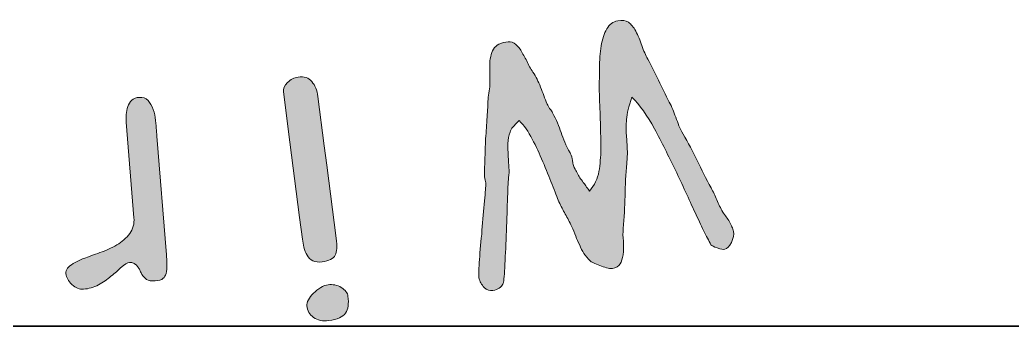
# Model space of a CAD drawing. Header units: inches. Extents: x -1.75 to 1.75, y -1.04 to 1.
# Drawn here: x 0.195 to 0.972, y -1 to -0.76 of the extents above; entities that cross this region are included whole.
import ezdxf

# ---------------------------------------------------------------- set-up
doc = ezdxf.new("R2010")
doc.units = ezdxf.units.IN
doc.header["$MEASUREMENT"] = 0
doc.layers.add('Default', color=7, linetype='Continuous')

# ---------------------------------------------------------------- blocks, each defined once
blk = doc.blocks.new('block 4')
at = {"layer": 'Default', "true_color": 0xffffff}
h = blk.add_hatch(color=7, dxfattribs=at)
h.dxf.hatch_style = 2
edge = h.paths.add_edge_path()
edge.add_spline(control_points=[(0.55484, -0.95017), (0.55524, -0.94364), (0.55587, -0.9362), (0.55672, -0.92788), (0.55739, -0.91982), (0.55806, -0.91204), (0.55872, -0.90455), (0.55939, -0.89705), (0.55979, -0.89193), (0.55993, -0.88919), (0.55998, -0.88827), (0.55985, -0.88705), (0.55955, -0.88553), (0.55955, -0.88553), (0.55903, -0.88291), (0.55903, -0.88291), (0.55895, -0.88021), (0.55899, -0.8764), (0.55915, -0.87151), (0.55932, -0.8666), (0.55949, -0.86119), (0.55968, -0.85527), (0.56013, -0.84951), (0.56053, -0.84382), (0.56089, -0.8382), (0.56125, -0.83258), (0.5615, -0.82783), (0.56164, -0.82395), (0.56165, -0.82168), (0.56189, -0.81949), (0.56237, -0.81735), (0.56286, -0.81522), (0.5631, -0.81302), (0.5631, -0.81075), (0.5632, -0.80665), (0.56316, -0.80219), (0.563, -0.79735), (0.56284, -0.79251), (0.56361, -0.78811), (0.56531, -0.78415), (0.56668, -0.78071), (0.57008, -0.77845), (0.57553, -0.77737), (0.57815, -0.77686), (0.58036, -0.77715), (0.58216, -0.77827), (0.58397, -0.77938), (0.5857, -0.78125), (0.58735, -0.78387), (0.58805, -0.78509), (0.58882, -0.78641), (0.58966, -0.78783), (0.59051, -0.78925), (0.5913, -0.79068), (0.59203, -0.79211), (0.59338, -0.79547), (0.59498, -0.79844), (0.59686, -0.80102), (0.59812, -0.8028), (0.59922, -0.80463), (0.60015, -0.80648), (0.60108, -0.80834), (0.602, -0.81041), (0.60291, -0.81273), (0.60383, -0.81504), (0.60465, -0.81725), (0.60541, -0.81937), (0.60617, -0.82149), (0.60701, -0.8237), (0.60792, -0.82601), (0.60827, -0.82662), (0.60862, -0.82723), (0.60896, -0.82785), (0.60931, -0.82846), (0.60979, -0.82915), (0.61039, -0.82994), (0.6107, -0.83033), (0.61102, -0.83078), (0.61134, -0.83128), (0.61167, -0.83178), (0.61201, -0.83234), (0.61235, -0.83295), (0.61521, -0.83827), (0.61742, -0.84338), (0.61895, -0.84829), (0.62049, -0.8532), (0.62284, -0.85851), (0.62601, -0.86422), (0.62662, -0.86501), (0.62716, -0.8666), (0.62764, -0.869), (0.62785, -0.87009), (0.62807, -0.87118), (0.62828, -0.87227), (0.62854, -0.87358), (0.62889, -0.87476), (0.62932, -0.87581), (0.63006, -0.87724), (0.63078, -0.87863), (0.6315, -0.87996), (0.63222, -0.88129), (0.63293, -0.88257), (0.63362, -0.88379), (0.63449, -0.88475), (0.6354, -0.88593), (0.63636, -0.88732), (0.63731, -0.88872), (0.6389, -0.89101), (0.64111, -0.8942), (0.64518, -0.88954), (0.64767, -0.88441), (0.6486, -0.87878), (0.64953, -0.87317), (0.65006, -0.86728), (0.65021, -0.86114), (0.65009, -0.85482), (0.64993, -0.848), (0.64973, -0.84068), (0.64952, -0.83335), (0.64926, -0.82599), (0.64892, -0.81858), (0.64889, -0.81156), (0.64891, -0.80476), (0.64897, -0.79818), (0.64902, -0.7916), (0.6495, -0.78568), (0.65038, -0.7804), (0.65126, -0.77513), (0.6527, -0.77071), (0.65472, -0.76714), (0.65672, -0.76357), (0.65959, -0.76142), (0.6633, -0.76069), (0.66678, -0.76), (0.66958, -0.76041), (0.67169, -0.76192), (0.67381, -0.76342), (0.67573, -0.76571), (0.67746, -0.76876), (0.67929, -0.77225), (0.68089, -0.77607), (0.68228, -0.78021), (0.68366, -0.78436), (0.6852, -0.78784), (0.6869, -0.79068), (0.68977, -0.796), (0.69257, -0.80156), (0.69529, -0.80737), (0.69803, -0.81316), (0.70085, -0.81884), (0.70376, -0.82438), (0.7048, -0.82621), (0.70569, -0.82813), (0.70643, -0.83014), (0.70716, -0.83215), (0.70797, -0.83419), (0.70883, -0.83629), (0.70974, -0.8386), (0.71058, -0.84081), (0.71133, -0.84293), (0.71209, -0.84505), (0.71315, -0.84721), (0.71449, -0.84944), (0.71853, -0.85612), (0.72222, -0.86303), (0.72556, -0.87019), (0.7289, -0.87734), (0.73252, -0.88449), (0.73643, -0.89165), (0.73817, -0.89471), (0.7397, -0.89785), (0.74102, -0.90111), (0.74234, -0.90436), (0.74388, -0.90751), (0.74561, -0.91056), (0.74657, -0.91196), (0.7475, -0.91325), (0.74841, -0.91443), (0.74933, -0.91561), (0.75016, -0.91691), (0.75089, -0.91836), (0.75163, -0.91979), (0.75228, -0.92108), (0.75284, -0.92221), (0.7534, -0.92335), (0.75382, -0.92457), (0.75408, -0.92588), (0.75455, -0.92828), (0.75398, -0.9311), (0.75236, -0.93437), (0.75075, -0.93764), (0.74906, -0.93945), (0.74731, -0.93979), (0.74601, -0.94005), (0.74402, -0.9397), (0.74133, -0.93876), (0.73865, -0.93782), (0.73701, -0.93695), (0.7364, -0.93617), (0.73467, -0.93312), (0.73275, -0.92942), (0.73065, -0.92508), (0.72854, -0.92074), (0.7263, -0.91602), (0.72394, -0.91094), (0.72157, -0.90586), (0.7191, -0.90046), (0.71648, -0.89475), (0.71389, -0.88903), (0.71124, -0.88338), (0.70855, -0.8778), (0.70317, -0.86663), (0.69769, -0.85582), (0.69211, -0.84537), (0.68653, -0.83493), (0.68066, -0.82669), (0.67448, -0.82066), (0.67202, -0.82771), (0.67062, -0.83348), (0.67025, -0.83797), (0.6699, -0.84246), (0.66987, -0.8466), (0.67017, -0.8504), (0.67046, -0.85419), (0.67069, -0.85788), (0.67083, -0.86148), (0.67098, -0.86506), (0.67085, -0.86872), (0.67044, -0.87242), (0.66964, -0.88096), (0.66918, -0.88949), (0.66905, -0.89802), (0.66892, -0.90653), (0.66846, -0.91507), (0.66766, -0.9236), (0.66735, -0.92661), (0.66737, -0.92989), (0.66774, -0.93344), (0.6681, -0.93699), (0.66806, -0.94052), (0.66762, -0.944), (0.66709, -0.94705), (0.66627, -0.94948), (0.66515, -0.95129), (0.66404, -0.95309), (0.66206, -0.95428), (0.65923, -0.95483), (0.65857, -0.95496), (0.65742, -0.95485), (0.65576, -0.9545), (0.65411, -0.95415), (0.65236, -0.95365), (0.65053, -0.95299), (0.64871, -0.95233), (0.64699, -0.95165), (0.64538, -0.95095), (0.64376, -0.95025), (0.64268, -0.94961), (0.64211, -0.94905), (0.63989, -0.94699), (0.63814, -0.94496), (0.63683, -0.94296), (0.63553, -0.94095), (0.63442, -0.93879), (0.63351, -0.93648), (0.63238, -0.9342), (0.63135, -0.93186), (0.63042, -0.92944), (0.62949, -0.92702), (0.62841, -0.92446), (0.6272, -0.92176), (0.62564, -0.91844), (0.62399, -0.91526), (0.62225, -0.9122), (0.62052, -0.90915), (0.61886, -0.90596), (0.6173, -0.90265), (0.61596, -0.89929), (0.61415, -0.89471), (0.61187, -0.88894), (0.6096, -0.88316), (0.60718, -0.87724), (0.60462, -0.87118), (0.60206, -0.86511), (0.59931, -0.8592), (0.59635, -0.85344), (0.5934, -0.84768), (0.58995, -0.84281), (0.58599, -0.83885), (0.58394, -0.84106), (0.58236, -0.84279), (0.58124, -0.84403), (0.58013, -0.84527), (0.57937, -0.84661), (0.57898, -0.84805), (0.57793, -0.85074), (0.57737, -0.85369), (0.57732, -0.85687), (0.57727, -0.86005), (0.57734, -0.86321), (0.5775, -0.86635), (0.57763, -0.86813), (0.57772, -0.86976), (0.57779, -0.87122), (0.57785, -0.87267), (0.57792, -0.87419), (0.578, -0.87576), (0.57831, -0.87842), (0.57825, -0.88103), (0.57785, -0.88361), (0.57746, -0.88731), (0.57714, -0.89343), (0.5769, -0.90197), (0.57667, -0.91052), (0.57634, -0.91947), (0.57593, -0.92884), (0.57557, -0.93843), (0.5752, -0.94688), (0.57483, -0.9542), (0.57447, -0.96152), (0.57396, -0.96581), (0.5733, -0.96707), (0.57221, -0.96956), (0.56959, -0.97121), (0.56545, -0.97203), (0.56305, -0.9725), (0.5608, -0.9717), (0.55869, -0.96963), (0.55657, -0.96755), (0.55522, -0.96499), (0.55461, -0.96194), (0.55436, -0.96063), (0.55443, -0.95671), (0.55484, -0.95017)], knot_values=[0, 0, 0, 0, 1, 1, 1, 2, 2, 2, 3, 3, 3, 4, 4, 4, 5, 5, 5, 6, 6, 6, 7, 7, 7, 8, 8, 8, 9, 9, 9, 10, 10, 10, 11, 11, 11, 12, 12, 12, 13, 13, 13, 14, 14, 14, 15, 15, 15, 16, 16, 16, 17, 17, 17, 18, 18, 18, 19, 19, 19, 20, 20, 20, 21, 21, 21, 22, 22, 22, 23, 23, 23, 24, 24, 24, 25, 25, 25, 26, 26, 26, 27, 27, 27, 28, 28, 28, 29, 29, 29, 30, 30, 30, 31, 31, 31, 32, 32, 32, 33, 33, 33, 34, 34, 34, 35, 35, 35, 36, 36, 36, 37, 37, 37, 38, 38, 38, 39, 39, 39, 40, 40, 40, 41, 41, 41, 42, 42, 42, 43, 43, 43, 44, 44, 44, 45, 45, 45, 46, 46, 46, 47, 47, 47, 48, 48, 48, 49, 49, 49, 50, 50, 50, 51, 51, 51, 52, 52, 52, 53, 53, 53, 54, 54, 54, 55, 55, 55, 56, 56, 56, 57, 57, 57, 58, 58, 58, 59, 59, 59, 60, 60, 60, 61, 61, 61, 62, 62, 62, 63, 63, 63, 64, 64, 64, 65, 65, 65, 66, 66, 66, 67, 67, 67, 68, 68, 68, 69, 69, 69, 70, 70, 70, 71, 71, 71, 72, 72, 72, 73, 73, 73, 74, 74, 74, 75, 75, 75, 76, 76, 76, 77, 77, 77, 78, 78, 78, 79, 79, 79, 80, 80, 80, 81, 81, 81, 82, 82, 82, 83, 83, 83, 84, 84, 84, 85, 85, 85, 86, 86, 86, 87, 87, 87, 88, 88, 88, 89, 89, 89, 90, 90, 90, 91, 91, 91, 92, 92, 92, 93, 93, 93, 94, 94, 94, 95, 95, 95, 96, 96, 96, 97, 97, 97, 98, 98, 98, 99, 99, 99, 100, 100, 100, 101, 101, 101, 102, 102, 102, 103, 103, 103, 104, 104, 104, 105, 105, 105, 106, 106, 106, 107, 107, 107, 108, 108, 108, 109, 109, 109, 110, 110, 110, 111, 111, 111, 111], degree=3, periodic=1)
h = blk.add_hatch(color=7, dxfattribs=at)
h.dxf.hatch_style = 2
edge = h.paths.add_edge_path()
edge.add_spline(control_points=[(0.40457, -0.80913), (0.40706, -0.80667), (0.40984, -0.80526), (0.41293, -0.80486), (0.41756, -0.80426), (0.42113, -0.80542), (0.42363, -0.80834), (0.42615, -0.81127), (0.42771, -0.81515), (0.42834, -0.82001), (0.42834, -0.82001), (0.43334, -0.85868), (0.43334, -0.85868), (0.43334, -0.85868), (0.43531, -0.87389), (0.43531, -0.87389), (0.43531, -0.87389), (0.44272, -0.93108), (0.44272, -0.93108), (0.44352, -0.93724), (0.44325, -0.9417), (0.44193, -0.94446), (0.4406, -0.9472), (0.43719, -0.94893), (0.43167, -0.94965), (0.42881, -0.95002), (0.42642, -0.94971), (0.4245, -0.94873), (0.42258, -0.94775), (0.42105, -0.94632), (0.41991, -0.94445), (0.41878, -0.94258), (0.41795, -0.9405), (0.41743, -0.93822), (0.4169, -0.93593), (0.41652, -0.9338), (0.41626, -0.93182), (0.41626, -0.93182), (0.41408, -0.91496), (0.41408, -0.91496), (0.41408, -0.91496), (0.40509, -0.84553), (0.40509, -0.84553), (0.40509, -0.84553), (0.40428, -0.83925), (0.40428, -0.83925), (0.40428, -0.83925), (0.40132, -0.81645), (0.40132, -0.81645), (0.40101, -0.81402), (0.40209, -0.81158), (0.40457, -0.80913)], knot_values=[0, 0, 0, 0, 1, 1, 1, 2, 2, 2, 3, 3, 3, 4, 4, 4, 5, 5, 5, 6, 6, 6, 7, 7, 7, 8, 8, 8, 9, 9, 9, 10, 10, 10, 11, 11, 11, 12, 12, 12, 13, 13, 13, 14, 14, 14, 15, 15, 15, 16, 16, 16, 17, 17, 17, 17], degree=3, periodic=1)
edge = h.paths.add_edge_path()
edge.add_spline(control_points=[(0.42091, -0.97944), (0.42192, -0.97763), (0.42326, -0.97589), (0.42494, -0.97422), (0.42663, -0.97254), (0.42851, -0.97106), (0.43059, -0.96979), (0.43266, -0.96851), (0.43458, -0.96776), (0.43635, -0.96753), (0.44009, -0.96705), (0.44355, -0.96777), (0.44671, -0.96972), (0.44988, -0.97166), (0.45163, -0.97396), (0.45197, -0.9766), (0.45271, -0.98233), (0.45205, -0.98673), (0.44999, -0.9898), (0.44792, -0.99287), (0.44358, -0.99483), (0.43696, -0.99569), (0.43212, -0.99631), (0.42815, -0.99548), (0.42504, -0.99319), (0.42195, -0.99091), (0.42016, -0.98789), (0.41967, -0.98414), (0.4195, -0.98282), (0.41992, -0.98126), (0.42091, -0.97944)], knot_values=[0, 0, 0, 0, 1, 1, 1, 2, 2, 2, 3, 3, 3, 4, 4, 4, 5, 5, 5, 6, 6, 6, 7, 7, 7, 8, 8, 8, 9, 9, 9, 10, 10, 10, 10], degree=3, periodic=1)
h = blk.add_hatch(color=7, dxfattribs=at)
h.dxf.hatch_style = 2
edge = h.paths.add_edge_path()
edge.add_spline(control_points=[(0.23667, -0.95095), (0.23794, -0.95018), (0.23928, -0.94946), (0.24068, -0.94879), (0.24207, -0.94812), (0.24352, -0.9475), (0.24504, -0.94693), (0.24872, -0.94552), (0.25288, -0.94401), (0.25755, -0.94241), (0.26221, -0.94081), (0.26662, -0.93878), (0.27077, -0.93633), (0.27492, -0.93387), (0.27831, -0.93092), (0.28092, -0.92748), (0.28354, -0.92404), (0.28465, -0.91988), (0.28427, -0.91501), (0.28427, -0.91501), (0.27824, -0.84025), (0.27824, -0.84025), (0.27808, -0.83826), (0.27808, -0.8362), (0.27824, -0.83407), (0.2784, -0.83193), (0.2788, -0.8299), (0.27942, -0.82795), (0.28004, -0.826), (0.28108, -0.82435), (0.28253, -0.82302), (0.28398, -0.82168), (0.28593, -0.8209), (0.28836, -0.82071), (0.29125, -0.82048), (0.29355, -0.8213), (0.29525, -0.82316), (0.29696, -0.82503), (0.29833, -0.82737), (0.29933, -0.83019), (0.30034, -0.833), (0.30096, -0.83586), (0.30119, -0.83874), (0.30144, -0.84184), (0.30164, -0.84438), (0.30181, -0.84637), (0.30181, -0.84637), (0.30218, -0.85103), (0.30218, -0.85103), (0.30218, -0.85103), (0.30968, -0.94406), (0.30968, -0.94406), (0.30986, -0.94627), (0.31, -0.94872), (0.31011, -0.95138), (0.31021, -0.95405), (0.31002, -0.95652), (0.30953, -0.95879), (0.30899, -0.96039), (0.30815, -0.96168), (0.307, -0.96267), (0.30586, -0.96365), (0.30385, -0.96426), (0.30096, -0.96449), (0.29787, -0.96474), (0.2956, -0.96437), (0.29418, -0.96337), (0.29277, -0.96236), (0.29155, -0.96113), (0.29054, -0.95965), (0.29001, -0.95857), (0.28954, -0.95761), (0.28914, -0.95675), (0.28873, -0.95589), (0.28828, -0.95504), (0.28776, -0.95419), (0.28574, -0.95123), (0.28339, -0.94986), (0.28074, -0.95007), (0.27941, -0.95018), (0.27707, -0.95159), (0.27372, -0.95432), (0.27269, -0.95529), (0.2716, -0.95633), (0.27046, -0.95742), (0.26933, -0.95852), (0.26792, -0.95969), (0.26623, -0.96094), (0.26331, -0.9634), (0.26004, -0.96562), (0.2564, -0.96758), (0.25277, -0.96955), (0.24885, -0.9707), (0.24464, -0.97104), (0.24154, -0.97129), (0.23855, -0.97008), (0.23565, -0.96742), (0.23276, -0.96476), (0.23119, -0.96187), (0.23094, -0.95877), (0.23071, -0.95589), (0.23262, -0.95328), (0.23667, -0.95095)], knot_values=[0, 0, 0, 0, 1, 1, 1, 2, 2, 2, 3, 3, 3, 4, 4, 4, 5, 5, 5, 6, 6, 6, 7, 7, 7, 8, 8, 8, 9, 9, 9, 10, 10, 10, 11, 11, 11, 12, 12, 12, 13, 13, 13, 14, 14, 14, 15, 15, 15, 16, 16, 16, 17, 17, 17, 18, 18, 18, 19, 19, 19, 20, 20, 20, 21, 21, 21, 22, 22, 22, 23, 23, 23, 24, 24, 24, 25, 25, 25, 26, 26, 26, 27, 27, 27, 28, 28, 28, 29, 29, 29, 30, 30, 30, 31, 31, 31, 32, 32, 32, 33, 33, 33, 34, 34, 34, 34], degree=3, periodic=1)
at = {"layer": 'Default', "lineweight": 0}
for points, knots in [([(0.55484, -0.95017), (0.55524, -0.94364), (0.55587, -0.9362), (0.55672, -0.92788), (0.55739, -0.91982), (0.55806, -0.91204), (0.55872, -0.90455), (0.55939, -0.89705), (0.55979, -0.89193), (0.55993, -0.88919), (0.55998, -0.88827), (0.55985, -0.88705), (0.55955, -0.88553), (0.55955, -0.88553), (0.55903, -0.88291), (0.55903, -0.88291), (0.55895, -0.88021), (0.55899, -0.8764), (0.55915, -0.87151), (0.55932, -0.8666), (0.55949, -0.86119), (0.55968, -0.85527), (0.56013, -0.84951), (0.56053, -0.84382), (0.56089, -0.8382), (0.56125, -0.83258), (0.5615, -0.82783), (0.56164, -0.82395), (0.56165, -0.82168), (0.56189, -0.81949), (0.56237, -0.81735), (0.56286, -0.81522), (0.5631, -0.81302), (0.5631, -0.81075), (0.5632, -0.80665), (0.56316, -0.80219), (0.563, -0.79735), (0.56284, -0.79251), (0.56361, -0.78811), (0.56531, -0.78415), (0.56668, -0.78071), (0.57008, -0.77845), (0.57553, -0.77737), (0.57815, -0.77686), (0.58036, -0.77715), (0.58216, -0.77827), (0.58397, -0.77938), (0.5857, -0.78125), (0.58735, -0.78387), (0.58805, -0.78509), (0.58882, -0.78641), (0.58966, -0.78783), (0.59051, -0.78925), (0.5913, -0.79068), (0.59203, -0.79211), (0.59338, -0.79547), (0.59498, -0.79844), (0.59686, -0.80102), (0.59812, -0.8028), (0.59922, -0.80463), (0.60015, -0.80648), (0.60108, -0.80834), (0.602, -0.81041), (0.60291, -0.81273), (0.60383, -0.81504), (0.60465, -0.81725), (0.60541, -0.81937), (0.60617, -0.82149), (0.60701, -0.8237), (0.60792, -0.82601), (0.60827, -0.82662), (0.60862, -0.82723), (0.60896, -0.82785), (0.60931, -0.82846), (0.60979, -0.82915), (0.61039, -0.82994), (0.6107, -0.83033), (0.61102, -0.83078), (0.61134, -0.83128), (0.61167, -0.83178), (0.61201, -0.83234), (0.61235, -0.83295), (0.61521, -0.83827), (0.61742, -0.84338), (0.61895, -0.84829), (0.62049, -0.8532), (0.62284, -0.85851), (0.62601, -0.86422), (0.62662, -0.86501), (0.62716, -0.8666), (0.62764, -0.869), (0.62785, -0.87009), (0.62807, -0.87118), (0.62828, -0.87227), (0.62854, -0.87358), (0.62889, -0.87476), (0.62932, -0.87581), (0.63006, -0.87724), (0.63078, -0.87863), (0.6315, -0.87996), (0.63222, -0.88129), (0.63293, -0.88257), (0.63362, -0.88379), (0.63449, -0.88475), (0.6354, -0.88593), (0.63636, -0.88732), (0.63731, -0.88872), (0.6389, -0.89101), (0.64111, -0.8942), (0.64518, -0.88954), (0.64767, -0.88441), (0.6486, -0.87878), (0.64953, -0.87317), (0.65006, -0.86728), (0.65021, -0.86114), (0.65009, -0.85482), (0.64993, -0.848), (0.64973, -0.84068), (0.64952, -0.83335), (0.64926, -0.82599), (0.64892, -0.81858), (0.64889, -0.81156), (0.64891, -0.80476), (0.64897, -0.79818), (0.64902, -0.7916), (0.6495, -0.78568), (0.65038, -0.7804), (0.65126, -0.77513), (0.6527, -0.77071), (0.65472, -0.76714), (0.65672, -0.76357), (0.65959, -0.76142), (0.6633, -0.76069), (0.66678, -0.76), (0.66958, -0.76041), (0.67169, -0.76192), (0.67381, -0.76342), (0.67573, -0.76571), (0.67746, -0.76876), (0.67929, -0.77225), (0.68089, -0.77607), (0.68228, -0.78021), (0.68366, -0.78436), (0.6852, -0.78784), (0.6869, -0.79068), (0.68977, -0.796), (0.69257, -0.80156), (0.69529, -0.80737), (0.69803, -0.81316), (0.70085, -0.81884), (0.70376, -0.82438), (0.7048, -0.82621), (0.70569, -0.82813), (0.70643, -0.83014), (0.70716, -0.83215), (0.70797, -0.83419), (0.70883, -0.83629), (0.70974, -0.8386), (0.71058, -0.84081), (0.71133, -0.84293), (0.71209, -0.84505), (0.71315, -0.84721), (0.71449, -0.84944), (0.71853, -0.85612), (0.72222, -0.86303), (0.72556, -0.87019), (0.7289, -0.87734), (0.73252, -0.88449), (0.73643, -0.89165), (0.73817, -0.89471), (0.7397, -0.89785), (0.74102, -0.90111), (0.74234, -0.90436), (0.74388, -0.90751), (0.74561, -0.91056), (0.74657, -0.91196), (0.7475, -0.91325), (0.74841, -0.91443), (0.74933, -0.91561), (0.75016, -0.91691), (0.75089, -0.91836), (0.75163, -0.91979), (0.75228, -0.92108), (0.75284, -0.92221), (0.7534, -0.92335), (0.75382, -0.92457), (0.75408, -0.92588), (0.75455, -0.92828), (0.75398, -0.9311), (0.75236, -0.93437), (0.75075, -0.93764), (0.74906, -0.93945), (0.74731, -0.93979), (0.74601, -0.94005), (0.74402, -0.9397), (0.74133, -0.93876), (0.73865, -0.93782), (0.73701, -0.93695), (0.7364, -0.93617), (0.73467, -0.93312), (0.73275, -0.92942), (0.73065, -0.92508), (0.72854, -0.92074), (0.7263, -0.91602), (0.72394, -0.91094), (0.72157, -0.90586), (0.7191, -0.90046), (0.71648, -0.89475), (0.71389, -0.88903), (0.71124, -0.88338), (0.70855, -0.8778), (0.70317, -0.86663), (0.69769, -0.85582), (0.69211, -0.84537), (0.68653, -0.83493), (0.68066, -0.82669), (0.67448, -0.82066), (0.67202, -0.82771), (0.67062, -0.83348), (0.67025, -0.83797), (0.6699, -0.84246), (0.66987, -0.8466), (0.67017, -0.8504), (0.67046, -0.85419), (0.67069, -0.85788), (0.67083, -0.86148), (0.67098, -0.86506), (0.67085, -0.86872), (0.67044, -0.87242), (0.66964, -0.88096), (0.66918, -0.88949), (0.66905, -0.89802), (0.66892, -0.90653), (0.66846, -0.91507), (0.66766, -0.9236), (0.66735, -0.92661), (0.66737, -0.92989), (0.66774, -0.93344), (0.6681, -0.93699), (0.66806, -0.94052), (0.66762, -0.944), (0.66709, -0.94705), (0.66627, -0.94948), (0.66515, -0.95129), (0.66404, -0.95309), (0.66206, -0.95428), (0.65923, -0.95483), (0.65857, -0.95496), (0.65742, -0.95485), (0.65576, -0.9545), (0.65411, -0.95415), (0.65236, -0.95365), (0.65053, -0.95299), (0.64871, -0.95233), (0.64699, -0.95165), (0.64538, -0.95095), (0.64376, -0.95025), (0.64268, -0.94961), (0.64211, -0.94905), (0.63989, -0.94699), (0.63814, -0.94496), (0.63683, -0.94296), (0.63553, -0.94095), (0.63442, -0.93879), (0.63351, -0.93648), (0.63238, -0.9342), (0.63135, -0.93186), (0.63042, -0.92944), (0.62949, -0.92702), (0.62841, -0.92446), (0.6272, -0.92176), (0.62564, -0.91844), (0.62399, -0.91526), (0.62225, -0.9122), (0.62052, -0.90915), (0.61886, -0.90596), (0.6173, -0.90265), (0.61596, -0.89929), (0.61415, -0.89471), (0.61187, -0.88894), (0.6096, -0.88316), (0.60718, -0.87724), (0.60462, -0.87118), (0.60206, -0.86511), (0.59931, -0.8592), (0.59635, -0.85344), (0.5934, -0.84768), (0.58995, -0.84281), (0.58599, -0.83885), (0.58394, -0.84106), (0.58236, -0.84279), (0.58124, -0.84403), (0.58013, -0.84527), (0.57937, -0.84661), (0.57898, -0.84805), (0.57793, -0.85074), (0.57737, -0.85369), (0.57732, -0.85687), (0.57727, -0.86005), (0.57734, -0.86321), (0.5775, -0.86635), (0.57763, -0.86813), (0.57772, -0.86976), (0.57779, -0.87122), (0.57785, -0.87267), (0.57792, -0.87419), (0.578, -0.87576), (0.57831, -0.87842), (0.57825, -0.88103), (0.57785, -0.88361), (0.57746, -0.88731), (0.57714, -0.89343), (0.5769, -0.90197), (0.57667, -0.91052), (0.57634, -0.91947), (0.57593, -0.92884), (0.57557, -0.93843), (0.5752, -0.94688), (0.57483, -0.9542), (0.57447, -0.96152), (0.57396, -0.96581), (0.5733, -0.96707), (0.57221, -0.96956), (0.56959, -0.97121), (0.56545, -0.97203), (0.56305, -0.9725), (0.5608, -0.9717), (0.55869, -0.96963), (0.55657, -0.96755), (0.55522, -0.96499), (0.55461, -0.96194), (0.55436, -0.96063), (0.55443, -0.95671), (0.55484, -0.95017)], [0, 0, 0, 0, 1, 1, 1, 2, 2, 2, 3, 3, 3, 4, 4, 4, 5, 5, 5, 6, 6, 6, 7, 7, 7, 8, 8, 8, 9, 9, 9, 10, 10, 10, 11, 11, 11, 12, 12, 12, 13, 13, 13, 14, 14, 14, 15, 15, 15, 16, 16, 16, 17, 17, 17, 18, 18, 18, 19, 19, 19, 20, 20, 20, 21, 21, 21, 22, 22, 22, 23, 23, 23, 24, 24, 24, 25, 25, 25, 26, 26, 26, 27, 27, 27, 28, 28, 28, 29, 29, 29, 30, 30, 30, 31, 31, 31, 32, 32, 32, 33, 33, 33, 34, 34, 34, 35, 35, 35, 36, 36, 36, 37, 37, 37, 38, 38, 38, 39, 39, 39, 40, 40, 40, 41, 41, 41, 42, 42, 42, 43, 43, 43, 44, 44, 44, 45, 45, 45, 46, 46, 46, 47, 47, 47, 48, 48, 48, 49, 49, 49, 50, 50, 50, 51, 51, 51, 52, 52, 52, 53, 53, 53, 54, 54, 54, 55, 55, 55, 56, 56, 56, 57, 57, 57, 58, 58, 58, 59, 59, 59, 60, 60, 60, 61, 61, 61, 62, 62, 62, 63, 63, 63, 64, 64, 64, 65, 65, 65, 66, 66, 66, 67, 67, 67, 68, 68, 68, 69, 69, 69, 70, 70, 70, 71, 71, 71, 72, 72, 72, 73, 73, 73, 74, 74, 74, 75, 75, 75, 76, 76, 76, 77, 77, 77, 78, 78, 78, 79, 79, 79, 80, 80, 80, 81, 81, 81, 82, 82, 82, 83, 83, 83, 84, 84, 84, 85, 85, 85, 86, 86, 86, 87, 87, 87, 88, 88, 88, 89, 89, 89, 90, 90, 90, 91, 91, 91, 92, 92, 92, 93, 93, 93, 94, 94, 94, 95, 95, 95, 96, 96, 96, 97, 97, 97, 98, 98, 98, 99, 99, 99, 100, 100, 100, 101, 101, 101, 102, 102, 102, 103, 103, 103, 104, 104, 104, 105, 105, 105, 106, 106, 106, 107, 107, 107, 108, 108, 108, 109, 109, 109, 110, 110, 110, 111, 111, 111, 111]), ([(0.40457, -0.80913), (0.40706, -0.80667), (0.40984, -0.80526), (0.41293, -0.80486), (0.41756, -0.80426), (0.42113, -0.80542), (0.42363, -0.80834), (0.42615, -0.81127), (0.42771, -0.81515), (0.42834, -0.82001), (0.42834, -0.82001), (0.43334, -0.85868), (0.43334, -0.85868), (0.43334, -0.85868), (0.43531, -0.87389), (0.43531, -0.87389), (0.43531, -0.87389), (0.44272, -0.93108), (0.44272, -0.93108), (0.44352, -0.93724), (0.44325, -0.9417), (0.44193, -0.94446), (0.4406, -0.9472), (0.43719, -0.94893), (0.43167, -0.94965), (0.42881, -0.95002), (0.42642, -0.94971), (0.4245, -0.94873), (0.42258, -0.94775), (0.42105, -0.94632), (0.41991, -0.94445), (0.41878, -0.94258), (0.41795, -0.9405), (0.41743, -0.93822), (0.4169, -0.93593), (0.41652, -0.9338), (0.41626, -0.93182), (0.41626, -0.93182), (0.41408, -0.91496), (0.41408, -0.91496), (0.41408, -0.91496), (0.40509, -0.84553), (0.40509, -0.84553), (0.40509, -0.84553), (0.40428, -0.83925), (0.40428, -0.83925), (0.40428, -0.83925), (0.40132, -0.81645), (0.40132, -0.81645), (0.40101, -0.81402), (0.40209, -0.81158), (0.40457, -0.80913)], [0, 0, 0, 0, 1, 1, 1, 2, 2, 2, 3, 3, 3, 4, 4, 4, 5, 5, 5, 6, 6, 6, 7, 7, 7, 8, 8, 8, 9, 9, 9, 10, 10, 10, 11, 11, 11, 12, 12, 12, 13, 13, 13, 14, 14, 14, 15, 15, 15, 16, 16, 16, 17, 17, 17, 17]), ([(0.23667, -0.95095), (0.23794, -0.95018), (0.23928, -0.94946), (0.24068, -0.94879), (0.24207, -0.94812), (0.24352, -0.9475), (0.24504, -0.94693), (0.24872, -0.94552), (0.25288, -0.94401), (0.25755, -0.94241), (0.26221, -0.94081), (0.26662, -0.93878), (0.27077, -0.93633), (0.27492, -0.93387), (0.27831, -0.93092), (0.28092, -0.92748), (0.28354, -0.92404), (0.28465, -0.91988), (0.28427, -0.91501), (0.28427, -0.91501), (0.27824, -0.84025), (0.27824, -0.84025), (0.27808, -0.83826), (0.27808, -0.8362), (0.27824, -0.83407), (0.2784, -0.83193), (0.2788, -0.8299), (0.27942, -0.82795), (0.28004, -0.826), (0.28108, -0.82435), (0.28253, -0.82302), (0.28398, -0.82168), (0.28593, -0.8209), (0.28836, -0.82071), (0.29125, -0.82048), (0.29355, -0.8213), (0.29525, -0.82316), (0.29696, -0.82503), (0.29833, -0.82737), (0.29933, -0.83019), (0.30034, -0.833), (0.30096, -0.83586), (0.30119, -0.83874), (0.30144, -0.84184), (0.30164, -0.84438), (0.30181, -0.84637), (0.30181, -0.84637), (0.30218, -0.85103), (0.30218, -0.85103), (0.30218, -0.85103), (0.30968, -0.94406), (0.30968, -0.94406), (0.30986, -0.94627), (0.31, -0.94872), (0.31011, -0.95138), (0.31021, -0.95405), (0.31002, -0.95652), (0.30953, -0.95879), (0.30899, -0.96039), (0.30815, -0.96168), (0.307, -0.96267), (0.30586, -0.96365), (0.30385, -0.96426), (0.30096, -0.96449), (0.29787, -0.96474), (0.2956, -0.96437), (0.29418, -0.96337), (0.29277, -0.96236), (0.29155, -0.96113), (0.29054, -0.95965), (0.29001, -0.95857), (0.28954, -0.95761), (0.28914, -0.95675), (0.28873, -0.95589), (0.28828, -0.95504), (0.28776, -0.95419), (0.28574, -0.95123), (0.28339, -0.94986), (0.28074, -0.95007), (0.27941, -0.95018), (0.27707, -0.95159), (0.27372, -0.95432), (0.27269, -0.95529), (0.2716, -0.95633), (0.27046, -0.95742), (0.26933, -0.95852), (0.26792, -0.95969), (0.26623, -0.96094), (0.26331, -0.9634), (0.26004, -0.96562), (0.2564, -0.96758), (0.25277, -0.96955), (0.24885, -0.9707), (0.24464, -0.97104), (0.24154, -0.97129), (0.23855, -0.97008), (0.23565, -0.96742), (0.23276, -0.96476), (0.23119, -0.96187), (0.23094, -0.95877), (0.23071, -0.95589), (0.23262, -0.95328), (0.23667, -0.95095)], [0, 0, 0, 0, 1, 1, 1, 2, 2, 2, 3, 3, 3, 4, 4, 4, 5, 5, 5, 6, 6, 6, 7, 7, 7, 8, 8, 8, 9, 9, 9, 10, 10, 10, 11, 11, 11, 12, 12, 12, 13, 13, 13, 14, 14, 14, 15, 15, 15, 16, 16, 16, 17, 17, 17, 18, 18, 18, 19, 19, 19, 20, 20, 20, 21, 21, 21, 22, 22, 22, 23, 23, 23, 24, 24, 24, 25, 25, 25, 26, 26, 26, 27, 27, 27, 28, 28, 28, 29, 29, 29, 30, 30, 30, 31, 31, 31, 32, 32, 32, 33, 33, 33, 34, 34, 34, 34]), ([(0.42091, -0.97944), (0.42192, -0.97763), (0.42326, -0.97589), (0.42494, -0.97422), (0.42663, -0.97254), (0.42851, -0.97106), (0.43059, -0.96979), (0.43266, -0.96851), (0.43458, -0.96776), (0.43635, -0.96753), (0.44009, -0.96705), (0.44355, -0.96777), (0.44671, -0.96972), (0.44988, -0.97166), (0.45163, -0.97396), (0.45197, -0.9766), (0.45271, -0.98233), (0.45205, -0.98673), (0.44999, -0.9898), (0.44792, -0.99287), (0.44358, -0.99483), (0.43696, -0.99569), (0.43212, -0.99631), (0.42815, -0.99548), (0.42504, -0.99319), (0.42195, -0.99091), (0.42016, -0.98789), (0.41967, -0.98414), (0.4195, -0.98282), (0.41992, -0.98126), (0.42091, -0.97944)], [0, 0, 0, 0, 1, 1, 1, 2, 2, 2, 3, 3, 3, 4, 4, 4, 5, 5, 5, 6, 6, 6, 7, 7, 7, 8, 8, 8, 9, 9, 9, 10, 10, 10, 10])]:
    blk.add_open_spline(points, degree=3, knots=knots, dxfattribs=at)

msp = doc.modelspace()

# ---------------------------------------------------------------- linework, layer by layer
at = {"layer": 'Default', "color": 7, "lineweight": 35, "true_color": 0xffffff}
msp.add_lwpolyline([(-1.75, -1), (1.75, -1)], dxfattribs=at)

# ---------------------------------------------------------------- block references
at = {"layer": 'Default'}
msp.add_blockref('block 4', (0, 0), dxfattribs=at)

doc.saveas('drawing.dxf')
